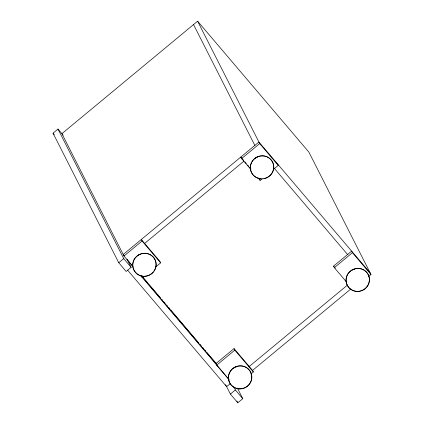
<?xml version="1.0" encoding="UTF-8"?>
<svg xmlns="http://www.w3.org/2000/svg" width="424" height="424" viewBox="0 0 424 424"><rect width="100%" height="100%" fill="white"/><g stroke="black" fill="none" stroke-linecap="round" stroke-linejoin="round"><path stroke-width="0.64" d="M126.962 259.091L131.143 267.332L126.167 271.455L118.747 262.732L53.032 133.189L58.003 129.066L63.15 135.124M368.456 276.57L370.968 274.492L308.884 152.105L197.611 21.2L61.899 133.65L123.988 256.032L132.839 266.447M123.988 256.032L142.082 241.039L141.303 239.496L159.848 261.317L160.627 262.859L155.603 267.025M250.881 169.483L241.606 158.576L259.7 143.582L197.611 21.2M118.747 262.732L123.723 258.608L58.003 129.066M144.335 243.678L243.954 161.136M144.547 276.183L142.533 277.853L140.429 275.372M258.041 177.916L260.151 180.396L262.159 178.727M273.22 169.568L278.245 165.402L277.466 163.86M250.838 374.026L253.356 371.949L252.572 370.406L234.027 348.586L215.933 363.58L216.712 365.122L229.358 379.999M346.551 282.045L334.329 267.666L333.55 266.124L351.644 251.13L352.424 252.672L370.968 274.492M216.712 365.122L234.806 350.129L234.027 348.586M334.329 267.666L352.424 252.672M248.925 366.728L347.532 285.029M230.614 383.37L226.633 386.672L127.56 270.109M252.264 370.656L350.871 288.956M237.408 388.077L242.782 398.677L237.806 402.8L230.391 394.071L235.362 389.948L233.873 387.006M370.189 272.95L258.921 142.04L123.209 254.49L124.052 255.481M259.7 143.582L278.245 165.402M274.047 167.999L347.775 254.744M243.774 160.505L240.821 157.034L241.606 158.576M245.04 161.994L246.302 163.484M247.568 164.968L248.83 166.457M249.672 167.448L250.939 168.938M333.55 266.124L335.236 268.106M53.032 133.189L54.267 134.647M142.082 241.039L160.627 262.859M234.806 350.129L253.356 371.949M143.28 277.588L148.273 283.534M149.131 284.541L160.447 297.834M161.735 299.344L162.593 300.356M163.881 301.867L165.164 303.383M166.452 304.898L167.74 306.409M168.598 307.421L169.881 308.932M170.739 309.944L198.856 343.043M199.905 344.256L201.193 345.767M202.481 347.283L203.764 348.793M204.622 349.805L205.91 351.321M206.769 352.328L216.632 363.935M142.835 277.582L216.563 364.322M127.386 259.933L132.961 266.489M140.683 275.574L228.605 379.014M123.723 258.608L131.143 267.332M235.362 389.948L242.782 398.677M193.54 24.576L254.845 145.416M259.631 179.368L260.151 180.396M236.91 401.035L237.806 402.8M225.61 384.653L230.391 394.071M255.54 158.364A3.53 3.429 -26.9 0 1 256.154 157.68M256.918 157.172A3.53 3.429 -26.9 0 1 257.787 156.869M260.257 178.69A11.766 11.437 -26.9 0 1 250.393 166.213A11.766 11.437 -26.9 0 1 262.965 155.793A11.766 11.437 -26.9 0 1 273.697 167.554M273.655 168.148A11.766 11.437 -26.9 0 1 272.961 171.089M272.733 171.651A11.766 11.437 -26.9 0 1 263.913 178.589M351.846 270.258A3.53 3.429 -26.9 0 1 354.395 269.378M359.605 291.166A11.766 11.437 -26.9 0 1 346.684 276.241A11.766 11.437 -26.9 0 1 366.49 272.065A11.766 11.437 -26.9 0 1 360.204 291.039M233.619 368.403A3.53 3.429 -26.9 0 1 234.991 367.205M235.866 366.903A3.53 3.429 -26.9 0 1 236.778 366.834M241.987 388.623A11.766 11.437 -26.9 0 1 228.541 379.443A11.766 11.437 -26.9 0 1 238.187 366.007A11.766 11.437 -26.9 0 1 251.633 375.187M251.713 375.781A11.766 11.437 -26.9 0 1 242.586 388.495M138.537 255.137A3.53 3.429 -26.9 0 1 140.174 254.326M143.243 276.209A11.766 11.437 -26.9 0 1 133.131 261.889A11.766 11.437 -26.9 0 1 149.46 254.257A11.766 11.437 -26.9 0 1 153.901 271.228M153.138 272.181A11.766 11.437 -26.9 0 1 151.813 273.464M151.331 273.84A11.766 11.437 -26.9 0 1 145.082 276.204M260.919 178.87A11.766 11.437 -26.9 0 0 272.733 162.418A11.766 11.437 -26.9 0 0 252.566 160.908A11.766 11.437 -26.9 0 0 260.919 178.87M356.611 291.452A11.766 11.437 -26.9 0 0 368.424 274.996A11.766 11.437 -26.9 0 0 348.258 273.491A11.766 11.437 -26.9 0 0 356.611 291.452M238.993 388.909A11.766 11.437 -26.9 0 0 250.807 372.452A11.766 11.437 -26.9 0 0 230.64 370.947A11.766 11.437 -26.9 0 0 238.993 388.909M143.301 276.326A11.766 11.437 -26.9 0 0 155.115 259.875A11.766 11.437 -26.9 0 0 134.949 258.364A11.766 11.437 -26.9 0 0 143.301 276.326"/></g></svg>
